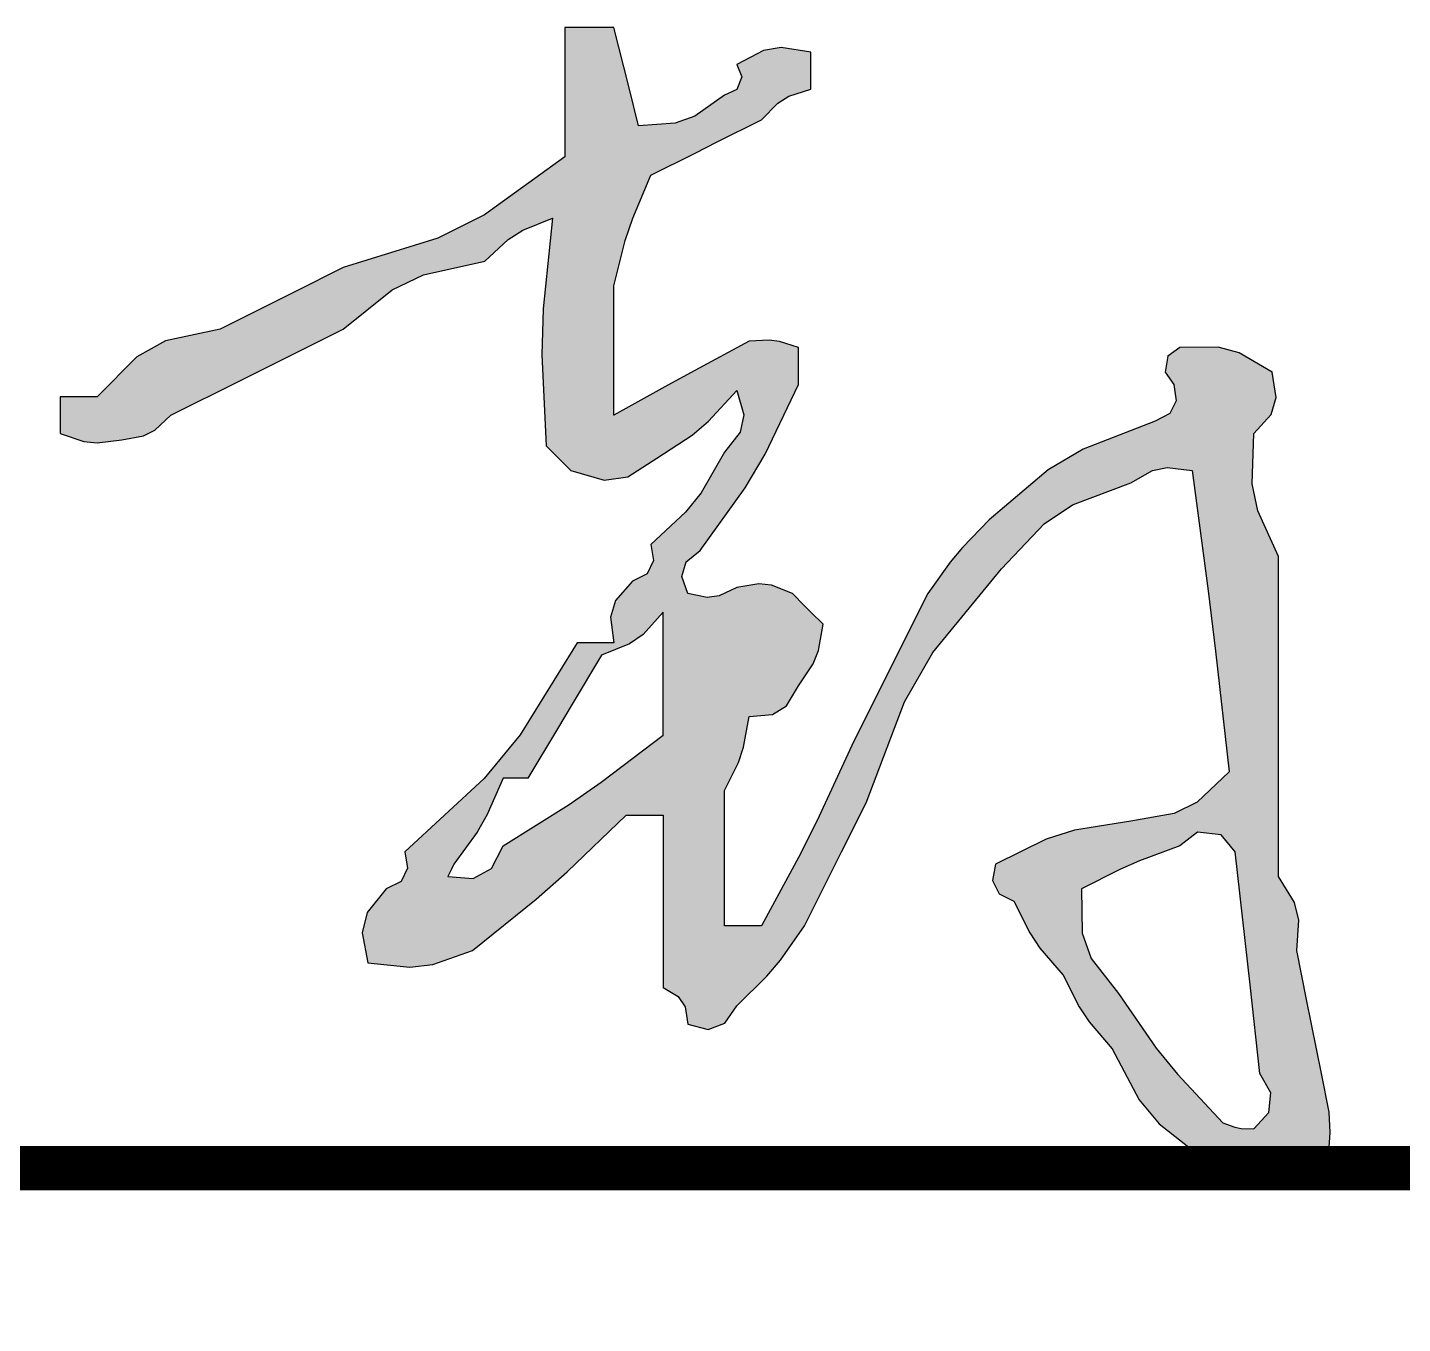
# Model space of a CAD drawing. Extents: x 7651907 to 8255021, y -2490714 to -1144618.
# Drawn here: x 7896048 to 7896824, y -2199248 to -2198517 of the extents above; entities that cross this region are included whole.
import ezdxf

# ---------------------------------------------------------------- set-up
doc = ezdxf.new("R2010")
doc.units = 0
doc.header["$LTSCALE"] = 1000
for name, color, linetype in [('0_0_0', 3, 'CONTINUOUS'), ('图框', 4, 'CONTINUOUS'), ('辅助水', 52, 'CONTINUOUS')]:
    doc.layers.add(name, color=color, linetype=linetype)

# ---------------------------------------------------------------- blocks, each defined once
blk = doc.blocks.new('fxq')
at = {"layer": '0_0_0'}
h = blk.add_hatch(color=256, dxfattribs=at)
h.paths.add_polyline_path([(9490.36, 1094.39), (9493.38, 1101.94), (9495.93, 1116.68), (9488.99, 1123.63), (9485.51, 1127.1), (9478.57, 1134.04), (9466.88, 1138.71), (9459.73, 1139.51), (9447.31, 1137.52), (9437.21, 1132.67), (9430.51, 1131.83), (9419.53, 1134.04), (9416.18, 1143.59), (9418.59, 1152.02), (9426.47, 1158.36), (9452.01, 1193.69), (9463.31, 1212.76), (9482.04, 1252.13), (9482.04, 1260.46), (9482.04, 1264.63), (9482.04, 1272.96), (9471.36, 1276.33), (9465.44, 1277.07), (9454.26, 1276.44), (9423.59, 1259.96), (9408.3, 1251.63), (9377.85, 1234.76), (9377.85, 1263.93), (9377.85, 1278.52), (9377.85, 1307.69), (9384.26, 1333.26), (9388.48, 1345.91), (9398.69, 1370.21), (9423.69, 1382.71), (9436.2, 1388.96), (9461.2, 1401.47), (9470.35, 1410.85), (9476.54, 1414.72), (9488.99, 1418.83), (9488.99, 1427.17), (9488.99, 1431.33), (9488.99, 1439.67), (9472.28, 1442.24), (9462.27, 1440.58), (9447.31, 1432.72), (9450.04, 1425.76), (9447.14, 1418.52), (9440.36, 1415.36), (9423.48, 1403.47), (9412.34, 1399.49), (9391.74, 1397.99), (9386.18, 1420.22), (9383.41, 1431.33), (9377.85, 1453.56), (9366.74, 1453.56), (9361.18, 1453.56), (9350.07, 1453.56), (9350.07, 1424.39), (9350.07, 1409.8), (9350.07, 1380.63), (9304.81, 1347.79), (9278.46, 1334.61), (9225.04, 1318.11), (9197.25, 1304.22), (9183.36, 1297.28), (9155.58, 1283.38), (9124.6, 1276.62), (9108.42, 1267.72), (9086.12, 1245.18), (9077.78, 1245.18), (9073.61, 1245.18), (9065.28, 1245.18), (9065.28, 1236.85), (9065.28, 1232.68), (9065.28, 1224.34), (9078.5, 1219.87), (9086.16, 1219.11), (9100.01, 1220.87), (9112.25, 1223.02), (9118.73, 1226.26), (9127.79, 1234.76), (9166.69, 1254.21), (9186.14, 1263.93), (9225.04, 1283.38), (9252.73, 1305.46), (9270.35, 1313.89), (9304.92, 1321.59), (9318.2, 1333.9), (9326.34, 1339.08), (9343.12, 1345.9), (9337.89, 1294.75), (9337.18, 1268.76), (9339.65, 1217.4), (9345.2, 1211.84), (9347.98, 1209.06), (9353.54, 1203.5), (9372.39, 1197.97), (9385.61, 1199.86), (9402.16, 1210.45), (9421.94, 1223.43), (9431.23, 1231.3), (9447.31, 1248.65), (9451.1, 1235), (9449.11, 1225.07), (9440.36, 1213.92), (9427.02, 1190.81), (9418.3, 1179.92), (9398.69, 1161.83), (9400.28, 1152.65), (9396.57, 1145.22), (9388.27, 1140.99), (9378.71, 1130.09), (9375.87, 1120.63), (9377.85, 1106.26), (9369.51, 1106.26), (9365.35, 1106.26), (9357.01, 1106.26), (9324.84, 1054.21), (9304.68, 1029.73), (9259.77, 988.18), (9261.36, 979), (9257.65, 971.57), (9249.35, 967.34), (9238.6, 953.93), (9235.76, 942.55), (9238.93, 925.66), (9262.57, 923.1), (9275.57, 924.63), (9297.97, 932.61), (9334.01, 961.62), (9351.44, 976.96), (9384.8, 1009.02), (9393.13, 1009.02), (9397.3, 1009.02), (9405.63, 1009.02), (9405.63, 970.12), (9405.63, 950.67), (9405.63, 911.77), (9414.19, 906.56), (9418.01, 900.84), (9419.53, 890.93), (9431.04, 888.03), (9440.54, 891.6), (9447.31, 901.35), (9464.11, 918), (9471.87, 927.17), (9485.51, 946.5), (9499.4, 974.29), (9506.35, 988.18), (9520.24, 1015.96), (9541.8, 1073.02), (9557.9, 1100.83), (9596.65, 1147.94), (9620.7, 1173.45), (9636.78, 1184.17), (9669.58, 1196.56), (9681.93, 1203.51), (9690.24, 1205.17), (9704.31, 1203.5), (9713.26, 1135.51), (9717.43, 1101.47), (9725.15, 1033.33), (9707.03, 1016.32), (9694.06, 1009.84), (9669.58, 1005.54), (9637.91, 1000.52), (9621.93, 995.44), (9593.18, 981.23), (9591.58, 972.05), (9595.29, 964.63), (9603.6, 960.39), (9612.66, 942.53), (9618.37, 933.96), (9631.38, 918.72), (9640.44, 900.85), (9646.16, 892.28), (9659.16, 877.04), (9674.34, 848.24), (9685.67, 834.64), (9711.26, 814.53), (9722.37, 808.97), (9727.93, 806.19), (9739.04, 800.63), (9755.75, 798.06), (9765.75, 799.73), (9780.72, 807.58), (9782.28, 829.8), (9781.57, 841.3), (9777.25, 863.15), (9771.69, 890.93), (9768.91, 904.83), (9763.35, 932.61), (9764.59, 949.75), (9762.09, 959.74), (9752.93, 974.29), (9752.93, 1046.52), (9752.93, 1082.64), (9752.93, 1154.88), (9741.27, 1180.7), (9738.21, 1196.02), (9739.04, 1224.34), (9748.8, 1235.07), (9751.71, 1244.74), (9749.46, 1259.07), (9730.84, 1269.96), (9718.93, 1273.13), (9697.37, 1272.96), (9690.52, 1268.02), (9689.02, 1259.03), (9693.89, 1252.13), (9695.28, 1242.91), (9691.68, 1235.7), (9683.47, 1231.29), (9642.81, 1215.56), (9623.03, 1203.83), (9589.7, 1175.72), (9574.6, 1160.13), (9567.58, 1151.71), (9554.97, 1134.04), (9538.3, 1100.7), (9529.97, 1084.03), (9513.3, 1050.69), (9493.73, 1008.41), (9483.29, 987.53), (9461.2, 946.5), (9452.87, 946.5), (9448.7, 946.5), (9440.36, 946.5), (9440.36, 977.06), (9440.36, 992.35), (9440.36, 1022.91), (9448.12, 1038.68), (9451, 1047.32), (9454.26, 1064.58), (9467.31, 1065.76), (9475.26, 1070.73), (9482.04, 1081.95)])
h.paths.add_polyline_path([(9405.63, 1081.95), (9405.63, 1054.16), (9370.7, 1027.52), (9352.57, 1014.97), (9315.33, 991.65), (9308.79, 978.93), (9298.33, 973.12), (9284.08, 974.29), (9285.47, 977.06), (9286.16, 978.45), (9287.55, 981.23), (9300.67, 999.39), (9306.35, 1009.33), (9315.33, 1029.85), (9320.89, 1029.85), (9323.67, 1029.85), (9329.23, 1029.85), (9345.9, 1057.64), (9354.23, 1071.53), (9370.9, 1099.31), (9386.62, 1105.67), (9394.28, 1111.03), (9405.63, 1123.63), (9405.63, 1095.84)], flags=16)
h.paths.add_polyline_path([(9641.8, 967.34), (9663.41, 978.37), (9674.6, 983.26), (9697.37, 991.65), (9707.3, 999.36), (9720.62, 997.88), (9728.62, 988.18), (9734.18, 938.17), (9736.96, 913.16), (9742.52, 863.15), (9748.75, 852.22), (9747.52, 841.18), (9739.04, 831.89), (9731.96, 832.12), (9728.3, 832.85), (9721.68, 835.37), (9695.95, 862.69), (9684.01, 877.44), (9662.64, 908.3), (9647.19, 928.01), (9642.15, 942.3)], flags=16)
h.paths.add_polyline_path([(10181.6, 1109.96), (10179.71, 1122.23), (10169.7, 1137.52), (10158.97, 1150.36), (10153.41, 1156.62), (10141.91, 1168.77), (10142.26, 1193.82), (10147.31, 1208.1), (10162.75, 1227.82), (10171.94, 1236.73), (10174.25, 1247.1), (10169.7, 1259.07), (10158.19, 1261.97), (10148.68, 1258.41), (10141.91, 1248.65), (10135.37, 1235.93), (10124.91, 1230.12), (10110.65, 1231.29), (10109.27, 1234.07), (10108.57, 1235.46), (10107.18, 1238.23), (10094.68, 1263.24), (10088.43, 1275.74), (10075.92, 1300.75), (10083.29, 1320.04), (10094.22, 1329.98), (10114.13, 1335.48), (10143.04, 1354.87), (10158.58, 1363.34), (10190.53, 1377.16), (10190.53, 1388.27), (10190.53, 1393.83), (10190.53, 1404.94), (10175.59, 1409.17), (10164.83, 1407.21), (10152.33, 1397.99), (10113.15, 1372.59), (10090.25, 1362.99), (10044.67, 1352.84), (10011.73, 1394.61), (9994.3, 1414.83), (9957.84, 1453.56), (9950.9, 1453.56), (9947.42, 1453.56), (9940.48, 1453.56), (9940.04, 1439.06), (9942.55, 1430.69), (9950.9, 1418.83), (9974.35, 1389.53), (9986.16, 1374.94), (10009.94, 1345.9), (10012.68, 1333.39), (10010.78, 1324.81), (10002.99, 1314.64), (9993.81, 1316.23), (9986.39, 1312.52), (9982.15, 1304.22), (9971.82, 1293.4), (9962.37, 1289.63), (9947.42, 1290.33), (9930.24, 1300.35), (9918.58, 1302.85), (9898.8, 1300.75), (9888.83, 1290.69), (9877.15, 1288.35), (9864.07, 1293.8), (9863.14, 1273.93), (9865.5, 1262.92), (9874.49, 1245.18), (9880.45, 1213.67), (9885.45, 1197.94), (9898.8, 1168.77), (9894.38, 1146.81), (9896.06, 1133.4), (9905.75, 1113.21), (9905.75, 1071.53), (9905.75, 1050.69), (9905.75, 1009.02), (9895.11, 999.97), (9893.64, 985.26), (9902.27, 974.29), (9900.63, 940.96), (9901.33, 924.01), (9905.75, 890.93), (9916.99, 888.73), (9924.65, 890.64), (9933.53, 897.88), (9937.95, 934.16), (9940.73, 952.25), (9947.42, 988.18), (9980.96, 1006.73), (9996.64, 1021.63), (10016.88, 1054.16), (10025.9, 1071.62), (10034.16, 1079.88), (10051.61, 1088.9), (10057.92, 1085.67), (10059.66, 1076.94), (10055.09, 1071.53), (10025.72, 1034.54), (10013.88, 1012.34), (9999.52, 967.34), (10004.23, 958.72), (10016.89, 956.91), (10023.83, 963.87), (10045.37, 999.92), (10057.26, 1017.41), (10082.87, 1050.69), (10094.26, 1073.55), (10105.16, 1084.45), (10128.02, 1095.84), (10138.14, 1084.31), (10139.37, 1070.81), (10131.49, 1057.64), (10119.78, 1013.66), (10114.9, 991.35), (10107.18, 946.5), (10119.21, 939.42), (10128.72, 938.47), (10141.91, 943.03), (10158.15, 993.95), (10171.45, 1019.06), (10204.43, 1061.11), (10212.84, 1075.83), (10222.44, 1082.56), (10239.16, 1085.42), (10246.54, 1040.78), (10253.79, 1018.3), (10273.89, 977.76), (10280.32, 971.78), (10285.99, 969.89), (10294.72, 970.81), (10298.37, 975.23), (10303.32, 976.46), (10308.62, 974.29), (10313.19, 1034.43), (10321.32, 1065.49), (10346.82, 1120.15), (10354.08, 1143.92), (10359.94, 1155.65), (10374.6, 1175.72), (10386.74, 1190.73), (10391.82, 1199.45), (10398.92, 1217.4), (10402.39, 1225.1), (10401.23, 1232.08), (10395.44, 1238.23), (10375.21, 1213.86), (10365.47, 1201.33), (10346.82, 1175.72), (10328.76, 1139.6), (10319.73, 1121.54), (10301.67, 1085.42), (10298.18, 1077.73), (10286.63, 1075.8), (10280.83, 1081.95), (10271.13, 1101.65), (10264.6, 1111.08), (10249.58, 1127.1), (10236.9, 1130.72), (10226.28, 1127.18), (10218.32, 1116.68), (10208.59, 1106.95), (10203.73, 1102.09), (10194.01, 1092.37), (10187.06, 1092.37), (10183.59, 1092.37), (10176.64, 1092.37)])
h.paths.add_polyline_path([(9945.06, 1036.32, -0.628805), (9971.96, 1100.61, -0.735185)], flags=16)
h.paths.add_polyline_path([(10044.76, 1125.1), (10043.26, 1134.09), (10048.14, 1140.99), (10048.14, 1169.09), (10045.96, 1183.59), (10037.72, 1210.45), (10018.93, 1225.22), (10010.86, 1236.51), (10002.99, 1259.07), (9997.43, 1259.07), (9994.66, 1259.07), (9989.1, 1259.07), (9989.1, 1267.41), (9989.1, 1271.58), (9989.1, 1279.91), (10003.49, 1281.74), (10010.81, 1283.94), (10023.83, 1290.33), (10032.22, 1289.33), (10036.41, 1288.63), (10044.67, 1286.86), (10042.49, 1281.56), (10043.73, 1276.61), (10048.14, 1272.96), (10073.15, 1239.6), (10083.87, 1221.02), (10100.24, 1182.67), (10093.61, 1159.33), (10088.57, 1147.8), (10075.92, 1127.1), (10069.59, 1119.22), (10061.16, 1116.81), (10051.61, 1120.15)], flags=16)
h.paths.add_polyline_path([(10002.99, 1144.46), (9980.09, 1144.95), (9967.87, 1148.01), (9947.42, 1158.36), (9930.42, 1176.48), (9923.93, 1189.45), (9919.64, 1213.92), (9916.78, 1237.49), (9912.14, 1249.86), (9898.8, 1269.49), (9901.58, 1272.27), (9902.97, 1273.66), (9905.75, 1276.44), (9912.93, 1281.5), (9923.88, 1277.85), (9926.59, 1269.49), (9945.47, 1252.35), (9957.7, 1245.48), (9982.15, 1238.23), (9985.82, 1229.67), (9987.92, 1225.47), (9992.57, 1217.4), (10005.59, 1204.06), (10010.55, 1194.14), (10013.41, 1175.72), (10019, 1163.79), (10014.62, 1150.66)], flags=16)
h.paths.add_polyline_path([(10472.02, 1097.08), (10489.21, 1113.21), (10497.55, 1113.21), (10501.72, 1113.21), (10510.05, 1113.21), (10511.72, 1085.16), (10509.46, 1070.07), (10499.63, 1043.75), (10497.4, 1015.5), (10494.54, 1001.22), (10485.74, 974.29), (10480.89, 964.19), (10480.06, 957.48), (10482.27, 946.5), (10493.78, 943.6), (10503.29, 947.17), (10510.05, 956.92), (10519.75, 971.37), (10523.99, 979.14), (10530.89, 995.12), (10530.11, 1020.46), (10532.35, 1033.92), (10541.31, 1057.64), (10543.34, 1090.27), (10546.98, 1106.98), (10558.67, 1137.52), (10576.16, 1150.37), (10583.91, 1159.68), (10593.4, 1179.19), (10581.71, 1188.21), (10576.11, 1193.11), (10565.62, 1203.5), (10550.63, 1207.56), (10540.02, 1205.63), (10527.42, 1196.56), (10518.35, 1178.69), (10512.64, 1170.12), (10499.63, 1154.88), (10484.96, 1148.91), (10477.1, 1146.76), (10461.43, 1144.46), (10459.92, 1147.18), (10457.56, 1148.36), (10454.48, 1147.94), (10454.48, 1211.84), (10454.48, 1243.79), (10454.48, 1307.69), (10460.04, 1316.03), (10462.82, 1320.2), (10468.38, 1328.53), (10466.97, 1345.66), (10469.5, 1355.76), (10478.79, 1370.21), (10494.05, 1392.11), (10506.18, 1401.81), (10530.89, 1411.89), (10532.66, 1420.15), (10533.36, 1424.33), (10534.36, 1432.72), (10526.36, 1442.43), (10513.04, 1443.91), (10503.11, 1436.2), (10491.99, 1427.86), (10486.43, 1423.69), (10475.32, 1415.36), (10447.54, 1401.47), (10433.65, 1394.52), (10405.86, 1380.63), (10384.39, 1374.24), (10372.67, 1372.77), (10350.29, 1373.68), (10332.55, 1382.67), (10321.54, 1385.03), (10301.67, 1384.1), (10299.46, 1372.86), (10301.38, 1365.2), (10308.62, 1356.32), (10323.55, 1357.18), (10333.12, 1353.35), (10343.35, 1342.42), (10373.9, 1344.04), (10389.18, 1344.74), (10419.75, 1345.9), (10431.09, 1331.77), (10432.27, 1316.44), (10423.23, 1300.75), (10421.96, 1272.96), (10421.26, 1259.07), (10419.75, 1231.29), (10419.75, 1186.83), (10419.75, 1164.61), (10419.75, 1120.15), (10406.53, 1099.81), (10401.41, 1088.1), (10395.44, 1064.58), (10404.46, 1052.89), (10409.36, 1047.29), (10419.75, 1036.8), (10424.11, 1026.21), (10421.64, 1016.31), (10412.81, 1009.02), (10412.81, 953.45), (10412.81, 925.66), (10412.81, 870.1), (10410.03, 870.1), (10408.64, 870.1), (10405.86, 870.1), (10405.86, 817.31), (10405.86, 790.91), (10405.86, 738.12), (10412.04, 737.46), (10415.98, 729.57), (10412.81, 724.23), (10424.05, 722.02), (10431.71, 723.94), (10440.59, 731.17), (10435.62, 755.84), (10437.27, 770.72), (10447.54, 793.69), (10447.54, 904.83), (10447.54, 960.39), (10447.54, 1071.53), (10463.66, 1088.73)])
for p, q in [((9361.18, 1453.56, 14262.06), (9350.07, 1453.56, 14262.06)), ((9350.07, 1453.56, 14262.06), (9350.07, 1424.39, 14262.06)), ((9366.74, 1453.56, 14262.06), (9361.18, 1453.56, 14262.06)), ((9377.85, 1453.56, 14262.06), (9366.74, 1453.56, 14262.06)), ((9383.41, 1431.33, 14262.06), (9377.85, 1453.56, 14262.06)), ((9462.27, 1440.58, 14262.06), (9447.31, 1432.72, 14262.06)), ((9472.28, 1442.24, 14262.06), (9462.27, 1440.58, 14262.06)), ((9488.99, 1439.67, 14262.06), (9472.28, 1442.24, 14262.06)), ((9488.99, 1431.33, 14262.06), (9488.99, 1439.67, 14262.06)), ((9386.18, 1420.22, 14262.06), (9383.41, 1431.33, 14262.06)), ((9447.31, 1432.72, 14262.06), (9450.04, 1425.76, 14262.06)), ((9488.99, 1427.17, 14262.06), (9488.99, 1431.33, 14262.06)), ((9350.07, 1424.39, 14262.06), (9350.07, 1409.8, 14262.06)), ((9450.04, 1425.76, 14262.06), (9447.14, 1418.52, 14262.06)), ((9488.99, 1418.83, 14262.06), (9488.99, 1427.17, 14262.06)), ((9391.74, 1397.99, 14262.06), (9386.18, 1420.22, 14262.06)), ((9440.36, 1415.36, 14262.06), (9423.48, 1403.47, 14262.06)), ((9447.14, 1418.52, 14262.06), (9440.36, 1415.36, 14262.06)), ((9470.35, 1410.85, 14262.06), (9476.54, 1414.72, 14262.06)), ((9476.54, 1414.72, 14262.06), (9488.99, 1418.83, 14262.06)), ((9350.07, 1409.8, 14262.06), (9350.07, 1380.63, 14262.06)), ((9461.2, 1401.47, 14262.06), (9470.35, 1410.85, 14262.06)), ((9412.34, 1399.49, 14262.06), (9391.74, 1397.99, 14262.06)), ((9423.48, 1403.47, 14262.06), (9412.34, 1399.49, 14262.06)), ((9436.2, 1388.96, 14262.06), (9461.2, 1401.47, 14262.06)), ((9398.69, 1370.21, 14262.06), (9423.69, 1382.71, 14262.06)), ((9423.69, 1382.71, 14262.06), (9436.2, 1388.96, 14262.06)), ((9350.07, 1380.63, 14262.06), (9304.81, 1347.79, 14262.06)), ((9388.48, 1345.91, 14262.06), (9398.69, 1370.21, 14262.06)), ((9304.81, 1347.79, 14262.06), (9278.46, 1334.61, 14262.06)), ((9326.34, 1339.08, 14262.06), (9343.12, 1345.9, 14262.06)), ((9343.12, 1345.9, 14262.06), (9337.89, 1294.75, 14262.06)), ((9384.26, 1333.26, 14262.06), (9388.48, 1345.91, 14262.06)), ((9318.2, 1333.9, 14262.06), (9326.34, 1339.08, 14262.06)), ((9278.46, 1334.61, 14262.06), (9225.04, 1318.11, 14262.06)), ((9304.92, 1321.59, 14262.06), (9318.2, 1333.9, 14262.06)), ((9377.85, 1307.69, 14262.06), (9384.26, 1333.26, 14262.06)), ((9270.35, 1313.89, 14262.06), (9304.92, 1321.59, 14262.06)), ((9225.04, 1318.11, 14262.06), (9197.25, 1304.22, 14262.06)), ((9252.73, 1305.46, 14262.06), (9270.35, 1313.89, 14262.06)), ((9197.25, 1304.22, 14262.06), (9183.36, 1297.28, 14262.06)), ((9225.04, 1283.38, 14262.06), (9252.73, 1305.46, 14262.06)), ((9377.85, 1278.52, 14262.06), (9377.85, 1307.69, 14262.06)), ((9183.36, 1297.28, 14262.06), (9155.58, 1283.38, 14262.06)), ((9337.89, 1294.75, 14262.06), (9337.18, 1268.76, 14262.06)), ((9155.58, 1283.38, 14262.06), (9124.6, 1276.62, 14262.06)), ((9186.14, 1263.93, 14262.06), (9225.04, 1283.38, 14262.06)), ((9124.6, 1276.62, 14262.06), (9108.42, 1267.72, 14262.06)), ((9377.85, 1263.93, 14262.06), (9377.85, 1278.52, 14262.06)), ((9454.26, 1276.44, 14262.06), (9423.59, 1259.96, 14262.06)), ((9465.44, 1277.07, 14262.06), (9454.26, 1276.44, 14262.06)), ((9471.36, 1276.33, 14262.06), (9465.44, 1277.07, 14262.06)), ((9482.04, 1272.96, 14262.06), (9471.36, 1276.33, 14262.06)), ((9718.93, 1273.13, 14262.06), (9697.37, 1272.96, 14262.06)), ((9730.84, 1269.96, 14262.06), (9718.93, 1273.13, 14262.06)), ((9108.42, 1267.72, 14262.06), (9086.12, 1245.18, 14262.06)), ((9337.18, 1268.76, 14262.06), (9339.65, 1217.4, 14262.06)), ((9482.04, 1264.63, 14262.06), (9482.04, 1272.96, 14262.06)), ((9690.52, 1268.02, 14262.06), (9689.02, 1259.03, 14262.06)), ((9697.37, 1272.96, 14262.06), (9690.52, 1268.02, 14262.06)), ((9749.46, 1259.07, 14262.06), (9730.84, 1269.96, 14262.06)), ((9166.69, 1254.21, 14262.06), (9186.14, 1263.93, 14262.06)), ((9377.85, 1234.76, 14262.06), (9377.85, 1263.93, 14262.06)), ((9423.59, 1259.96, 14262.06), (9408.3, 1251.63, 14262.06)), ((9482.04, 1260.46, 14262.06), (9482.04, 1264.63, 14262.06)), ((9482.04, 1252.13, 14262.06), (9482.04, 1260.46, 14262.06)), ((9689.02, 1259.03, 14262.06), (9693.89, 1252.13, 14262.06)), ((9751.71, 1244.74, 14262.06), (9749.46, 1259.07, 14262.06)), ((9127.79, 1234.76, 14262.06), (9166.69, 1254.21, 14262.06)), ((9408.3, 1251.63, 14262.06), (9377.85, 1234.76, 14262.06)), ((9463.31, 1212.76, 14262.06), (9482.04, 1252.13, 14262.06)), ((9693.89, 1252.13, 14262.06), (9695.28, 1242.91, 14262.06)), ((9065.28, 1245.18, 14262.06), (9065.28, 1236.85, 14262.06)), ((9073.61, 1245.18, 14262.06), (9065.28, 1245.18, 14262.06)), ((9077.78, 1245.18, 14262.06), (9073.61, 1245.18, 14262.06)), ((9086.12, 1245.18, 14262.06), (9077.78, 1245.18, 14262.06)), ((9431.23, 1231.3, 14262.06), (9447.31, 1248.65, 14262.06)), ((9447.31, 1248.65, 14262.06), (9451.1, 1235, 14262.06)), ((9695.28, 1242.91, 14262.06), (9691.68, 1235.7, 14262.06)), ((9748.8, 1235.07, 14262.06), (9751.71, 1244.74, 14262.06)), ((9065.28, 1236.85, 14262.06), (9065.28, 1232.68, 14262.06)), ((9118.73, 1226.26, 14262.06), (9127.79, 1234.76, 14262.06)), ((9451.1, 1235, 14262.06), (9449.11, 1225.07, 14262.06)), ((9691.68, 1235.7, 14262.06), (9683.47, 1231.29, 14262.06)), ((9739.04, 1224.34, 14262.06), (9748.8, 1235.07, 14262.06)), ((9065.28, 1232.68, 14262.06), (9065.28, 1224.34, 14262.06)), ((9421.94, 1223.43, 14262.06), (9431.23, 1231.3, 14262.06)), ((9683.47, 1231.29, 14262.06), (9642.81, 1215.56, 14262.06)), ((9065.28, 1224.34, 14262.06), (9078.5, 1219.87, 14262.06)), ((9078.5, 1219.87, 14262.06), (9086.16, 1219.11, 14262.06)), ((9086.16, 1219.11, 14262.06), (9100.01, 1220.87, 14262.06)), ((9100.01, 1220.87, 14262.06), (9112.25, 1223.02, 14262.06)), ((9112.25, 1223.02, 14262.06), (9118.73, 1226.26, 14262.06)), ((9402.16, 1210.45, 14262.06), (9421.94, 1223.43, 14262.06)), ((9449.11, 1225.07, 14262.06), (9440.36, 1213.92, 14262.06)), ((9738.21, 1196.02, 14262.06), (9739.04, 1224.34, 14262.06)), ((9339.65, 1217.4, 14262.06), (9345.2, 1211.84, 14262.06)), ((9345.2, 1211.84, 14262.06), (9347.98, 1209.06, 14262.06)), ((9440.36, 1213.92, 14262.06), (9427.02, 1190.81, 14262.06)), ((9452.01, 1193.69, 14262.06), (9463.31, 1212.76, 14262.06)), ((9642.81, 1215.56, 14262.06), (9623.03, 1203.83, 14262.06)), ((9347.98, 1209.06, 14262.06), (9353.54, 1203.5, 14262.06)), ((9353.54, 1203.5, 14262.06), (9372.39, 1197.97, 14262.06)), ((9385.61, 1199.86, 14262.06), (9402.16, 1210.45, 14262.06)), ((9623.03, 1203.83, 14262.06), (9589.7, 1175.72, 14262.06)), ((9669.58, 1196.56, 14262.06), (9681.93, 1203.51, 14262.06)), ((9681.93, 1203.51, 14262.06), (9690.24, 1205.17, 14262.06)), ((9690.24, 1205.17, 14262.06), (9704.31, 1203.5, 14262.06)), ((9704.31, 1203.5, 14262.06), (9713.26, 1135.51, 14262.06)), ((9372.39, 1197.97, 14262.06), (9385.61, 1199.86, 14262.06)), ((9636.78, 1184.17, 14262.06), (9669.58, 1196.56, 14262.06)), ((9741.27, 1180.7, 14262.06), (9738.21, 1196.02, 14262.06)), ((9427.02, 1190.81, 14262.06), (9418.3, 1179.92, 14262.06)), ((9426.47, 1158.36, 14262.06), (9452.01, 1193.69, 14262.06)), ((9418.3, 1179.92, 14262.06), (9398.69, 1161.83, 14262.06)), ((9620.7, 1173.45, 14262.06), (9636.78, 1184.17, 14262.06)), ((9752.93, 1154.88, 14262.06), (9741.27, 1180.7, 14262.06)), ((9589.7, 1175.72, 14262.06), (9574.6, 1160.13, 14262.06)), ((9596.65, 1147.94, 14262.06), (9620.7, 1173.45, 14262.06)), ((9398.69, 1161.83, 14262.06), (9400.28, 1152.65, 14262.06)), ((9418.59, 1152.02, 14262.06), (9426.47, 1158.36, 14262.06)), ((9574.6, 1160.13, 14262.06), (9567.58, 1151.71, 14262.06)), ((9400.28, 1152.65, 14262.06), (9396.57, 1145.22, 14262.06)), ((9416.18, 1143.59, 14262.06), (9418.59, 1152.02, 14262.06)), ((9567.58, 1151.71, 14262.06), (9554.97, 1134.04, 14262.06)), ((9752.93, 1082.64, 14262.06), (9752.93, 1154.88, 14262.06)), ((9396.57, 1145.22, 14262.06), (9388.27, 1140.99, 14262.06)), ((9419.53, 1134.04, 14262.06), (9416.18, 1143.59, 14262.06)), ((9557.9, 1100.83, 14262.06), (9596.65, 1147.94, 14262.06)), ((9388.27, 1140.99, 14262.06), (9378.71, 1130.09, 14262.06)), ((9430.51, 1131.83, 14262.06), (9419.53, 1134.04, 14262.06)), ((9447.31, 1137.52, 14262.06), (9437.21, 1132.67, 14262.06)), ((9459.73, 1139.51, 14262.06), (9447.31, 1137.52, 14262.06)), ((9466.88, 1138.71, 14262.06), (9459.73, 1139.51, 14262.06)), ((9478.57, 1134.04, 14262.06), (9466.88, 1138.71, 14262.06)), ((9485.51, 1127.1, 14262.06), (9478.57, 1134.04, 14262.06)), ((9554.97, 1134.04, 14262.06), (9538.3, 1100.7, 14262.06)), ((9713.26, 1135.51, 14262.06), (9717.43, 1101.47, 14262.06)), ((9378.71, 1130.09, 14262.06), (9375.87, 1120.63, 14262.06)), ((9437.21, 1132.67, 14262.06), (9430.51, 1131.83, 14262.06)), ((9488.99, 1123.63, 14262.06), (9485.51, 1127.1, 14262.06)), ((9375.87, 1120.63, 14262.06), (9377.85, 1106.26, 14262.06)), ((9405.63, 1123.63, 14262.06), (9394.28, 1111.03, 14262.06)), ((9405.63, 1095.84, 14262.06), (9405.63, 1123.63, 14262.06)), ((9495.93, 1116.68, 14262.06), (9488.99, 1123.63, 14262.06)), ((9394.28, 1111.03, 14262.06), (9386.62, 1105.67, 14262.06)), ((9493.38, 1101.94, 14262.06), (9495.93, 1116.68, 14262.06)), ((9357.01, 1106.26, 14262.06), (9324.84, 1054.21, 14262.06)), ((9365.35, 1106.26, 14262.06), (9357.01, 1106.26, 14262.06)), ((9369.51, 1106.26, 14262.06), (9365.35, 1106.26, 14262.06)), ((9377.85, 1106.26, 14262.06), (9369.51, 1106.26, 14262.06)), ((9386.62, 1105.67, 14262.06), (9370.9, 1099.31, 14262.06)), ((9370.9, 1099.31, 14262.06), (9354.23, 1071.53, 14262.06)), ((9405.63, 1081.95, 14262.06), (9405.63, 1095.84, 14262.06)), ((9490.36, 1094.39, 14262.06), (9493.38, 1101.94, 14262.06)), ((9538.3, 1100.7, 14262.06), (9529.97, 1084.03, 14262.06)), ((9541.8, 1073.02, 14262.06), (9557.9, 1100.83, 14262.06)), ((9717.43, 1101.47, 14262.06), (9725.15, 1033.33, 14262.06)), ((9482.04, 1081.95, 14262.06), (9490.36, 1094.39, 14262.06)), ((9405.63, 1054.16, 14262.06), (9405.63, 1081.95, 14262.06)), ((9475.26, 1070.73, 14262.06), (9482.04, 1081.95, 14262.06)), ((9529.97, 1084.03, 14262.06), (9513.3, 1050.69, 14262.06)), ((9752.93, 1046.52, 14262.06), (9752.93, 1082.64, 14262.06)), ((9354.23, 1071.53, 14262.06), (9345.9, 1057.64, 14262.06)), ((9520.24, 1015.96, 14262.06), (9541.8, 1073.02, 14262.06)), ((9451, 1047.32, 14262.06), (9454.26, 1064.58, 14262.06)), ((9454.26, 1064.58, 14262.06), (9467.31, 1065.76, 14262.06)), ((9467.31, 1065.76, 14262.06), (9475.26, 1070.73, 14262.06)), ((9345.9, 1057.64, 14262.06), (9329.23, 1029.85, 14262.06)), ((9324.84, 1054.21, 14262.06), (9304.68, 1029.73, 14262.06)), ((9370.7, 1027.52, 14262.06), (9405.63, 1054.16, 14262.06)), ((9513.3, 1050.69, 14262.06), (9493.73, 1008.41, 14262.06)), ((9448.12, 1038.68, 14262.06), (9451, 1047.32, 14262.06)), ((9752.93, 974.29, 14262.06), (9752.93, 1046.52, 14262.06)), ((9440.36, 1022.91, 14262.06), (9448.12, 1038.68, 14262.06)), ((9725.15, 1033.33, 14262.06), (9707.03, 1016.32, 14262.06)), ((9304.68, 1029.73, 14262.06), (9259.77, 988.18, 14262.06)), ((9315.33, 1029.85, 14262.06), (9306.35, 1009.33, 14262.06)), ((9320.89, 1029.85, 14262.06), (9315.33, 1029.85, 14262.06)), ((9323.67, 1029.85, 14262.06), (9320.89, 1029.85, 14262.06)), ((9329.23, 1029.85, 14262.06), (9323.67, 1029.85, 14262.06)), ((9352.57, 1014.97, 14262.06), (9370.7, 1027.52, 14262.06)), ((9440.36, 992.35, 14262.06), (9440.36, 1022.91, 14262.06)), ((9306.35, 1009.33, 14262.06), (9300.67, 999.39, 14262.06)), ((9315.33, 991.65, 14262.06), (9352.57, 1014.97, 14262.06)), ((9506.35, 988.18, 14262.06), (9520.24, 1015.96, 14262.06)), ((9694.06, 1009.84, 14262.06), (9669.58, 1005.54, 14262.06)), ((9707.03, 1016.32, 14262.06), (9694.06, 1009.84, 14262.06)), ((9351.44, 976.96, 14262.06), (9384.8, 1009.02, 14262.06)), ((9384.8, 1009.02, 14262.06), (9393.13, 1009.02, 14262.06)), ((9393.13, 1009.02, 14262.06), (9397.3, 1009.02, 14262.06)), ((9397.3, 1009.02, 14262.06), (9405.63, 1009.02, 14262.06)), ((9405.63, 1009.02, 14262.06), (9405.63, 970.12, 14262.06)), ((9493.73, 1008.41, 14262.06), (9483.29, 987.53, 14262.06)), ((9669.58, 1005.54, 14262.06), (9637.91, 1000.52, 14262.06)), ((9300.67, 999.39, 14262.06), (9287.55, 981.23, 14262.06)), ((9621.93, 995.44, 14262.06), (9593.18, 981.23, 14262.06)), ((9637.91, 1000.52, 14262.06), (9621.93, 995.44, 14262.06)), ((9707.3, 999.36, 14262.06), (9697.37, 991.65, 14262.06)), ((9720.62, 997.88, 14262.06), (9707.3, 999.36, 14262.06)), ((9728.62, 988.18, 14262.06), (9720.62, 997.88, 14262.06)), ((9259.77, 988.18, 14262.06), (9261.36, 979, 14262.06)), ((9308.79, 978.93, 14262.06), (9315.33, 991.65, 14262.06)), ((9440.36, 977.06, 14262.06), (9440.36, 992.35, 14262.06)), ((9483.29, 987.53, 14262.06), (9461.2, 946.5, 14262.06)), ((9499.4, 974.29, 14262.06), (9506.35, 988.18, 14262.06)), ((9697.37, 991.65, 14262.06), (9674.6, 983.26, 14262.06)), ((9734.18, 938.17, 14262.06), (9728.62, 988.18, 14262.06)), ((9261.36, 979, 14262.06), (9257.65, 971.57, 14262.06)), ((9286.16, 978.45, 14262.06), (9285.47, 977.06, 14262.06)), ((9287.55, 981.23, 14262.06), (9286.16, 978.45, 14262.06)), ((9298.33, 973.12, 14262.06), (9308.79, 978.93, 14262.06)), ((9593.18, 981.23, 14262.06), (9591.58, 972.05, 14262.06)), ((9663.41, 978.37, 14262.06), (9641.8, 967.34, 14262.06)), ((9674.6, 983.26, 14262.06), (9663.41, 978.37, 14262.06)), ((9257.65, 971.57, 14262.06), (9249.35, 967.34, 14262.06)), ((9285.47, 977.06, 14262.06), (9284.08, 974.29, 14262.06)), ((9284.08, 974.29, 14262.06), (9298.33, 973.12, 14262.06)), ((9334.01, 961.62, 14262.06), (9351.44, 976.96, 14262.06)), ((9440.36, 946.5, 14262.06), (9440.36, 977.06, 14262.06)), ((9485.51, 946.5, 14262.06), (9499.4, 974.29, 14262.06)), ((9591.58, 972.05, 14262.06), (9595.29, 964.63, 14262.06)), ((9762.09, 959.74, 14262.06), (9752.93, 974.29, 14262.06)), ((9249.35, 967.34, 14262.06), (9238.6, 953.93, 14262.06)), ((9405.63, 970.12, 14262.06), (9405.63, 950.67, 14262.06)), ((9595.29, 964.63, 14262.06), (9603.6, 960.39, 14262.06)), ((9641.8, 967.34, 14262.06), (9642.15, 942.3, 14262.06)), ((9297.97, 932.61, 14262.06), (9334.01, 961.62, 14262.06)), ((9603.6, 960.39, 14262.06), (9612.66, 942.53, 14262.06)), ((9764.59, 949.75, 14262.06), (9762.09, 959.74, 14262.06)), ((9238.6, 953.93, 14262.06), (9235.76, 942.55, 14262.06)), ((9405.63, 950.67, 14262.06), (9405.63, 911.77, 14262.06)), ((9763.35, 932.61, 14262.06), (9764.59, 949.75, 14262.06)), ((9235.76, 942.55, 14262.06), (9238.93, 925.66, 14262.06)), ((9448.7, 946.5, 14262.06), (9440.36, 946.5, 14262.06)), ((9452.87, 946.5, 14262.06), (9448.7, 946.5, 14262.06)), ((9461.2, 946.5, 14262.06), (9452.87, 946.5, 14262.06)), ((9471.87, 927.17, 14262.06), (9485.51, 946.5, 14262.06)), ((9612.66, 942.53, 14262.06), (9618.37, 933.96, 14262.06)), ((9642.15, 942.3, 14262.06), (9647.19, 928.01, 14262.06)), ((9275.57, 924.63, 14262.06), (9297.97, 932.61, 14262.06)), ((9618.37, 933.96, 14262.06), (9631.38, 918.72, 14262.06)), ((9736.96, 913.16, 14262.06), (9734.18, 938.17, 14262.06)), ((9768.91, 904.83, 14262.06), (9763.35, 932.61, 14262.06)), ((9238.93, 925.66, 14262.06), (9262.57, 923.1, 14262.06)), ((9262.57, 923.1, 14262.06), (9275.57, 924.63, 14262.06)), ((9464.11, 918, 14262.06), (9471.87, 927.17, 14262.06)), ((9647.19, 928.01, 14262.06), (9662.64, 908.3, 14262.06)), ((9447.31, 901.35, 14262.06), (9464.11, 918, 14262.06)), ((9631.38, 918.72, 14262.06), (9640.44, 900.85, 14262.06)), ((9405.63, 911.77, 14262.06), (9414.19, 906.56, 14262.06)), ((9662.64, 908.3, 14262.06), (9684.01, 877.44, 14262.06)), ((9742.52, 863.15, 14262.06), (9736.96, 913.16, 14262.06)), ((9414.19, 906.56, 14262.06), (9418.01, 900.84, 14262.06)), ((9418.01, 900.84, 14262.06), (9419.53, 890.93, 14262.06)), ((9440.54, 891.6, 14262.06), (9447.31, 901.35, 14262.06)), ((9640.44, 900.85, 14262.06), (9646.16, 892.28, 14262.06)), ((9771.69, 890.93, 14262.06), (9768.91, 904.83, 14262.06)), ((9419.53, 890.93, 14262.06), (9431.04, 888.03, 14262.06)), ((9431.04, 888.03, 14262.06), (9440.54, 891.6, 14262.06)), ((9646.16, 892.28, 14262.06), (9659.16, 877.04, 14262.06)), ((9777.25, 863.15, 14262.06), (9771.69, 890.93, 14262.06)), ((9684.01, 877.44, 14262.06), (9695.95, 862.69, 14262.06)), ((9659.16, 877.04, 14262.06), (9674.34, 848.24, 14262.06)), ((9695.95, 862.69, 14262.06), (9721.68, 835.37, 14262.06)), ((9748.75, 852.22, 14262.06), (9742.52, 863.15, 14262.06)), ((9781.57, 841.3, 14262.06), (9777.25, 863.15, 14262.06)), ((9674.34, 848.24, 14262.06), (9685.67, 834.64, 14262.06)), ((9747.52, 841.18, 14262.06), (9748.75, 852.22, 14262.06)), ((9739.04, 831.89, 14262.06), (9747.52, 841.18, 14262.06)), ((9782.28, 829.8, 14262.06), (9781.57, 841.3, 14262.06)), ((9685.67, 834.64, 14262.06), (9711.26, 814.53, 14262.06)), ((9721.68, 835.37, 14262.06), (9728.3, 832.85, 14262.06)), ((9728.3, 832.85, 14262.06), (9731.96, 832.12, 14262.06)), ((9731.96, 832.12, 14262.06), (9739.04, 831.89, 14262.06)), ((9780.72, 807.58, 14262.06), (9782.28, 829.8, 14262.06)), ((9711.26, 814.53, 14262.06), (9722.37, 808.97, 14262.06)), ((9722.37, 808.97, 14262.06), (9727.93, 806.19, 14262.06)), ((9765.75, 799.73, 14262.06), (9780.72, 807.58, 14262.06)), ((9727.93, 806.19, 14262.06), (9739.04, 800.63, 14262.06)), ((9739.04, 800.63, 14262.06), (9755.75, 798.06, 14262.06)), ((9755.75, 798.06, 14262.06), (9765.75, 799.73, 14262.06))]:
    blk.add_line(p, q, dxfattribs=at)
at = {"layer": '0_0_0', "color": 7, "lineweight": 0}
for p, q in [((9361.18, 1453.56, 14262.06), (9350.07, 1453.56, 14262.06)), ((9350.07, 1453.56, 14262.06), (9350.07, 1424.39, 14262.06)), ((9366.74, 1453.56, 14262.06), (9361.18, 1453.56, 14262.06)), ((9377.85, 1453.56, 14262.06), (9366.74, 1453.56, 14262.06)), ((9383.41, 1431.33, 14262.06), (9377.85, 1453.56, 14262.06)), ((9462.27, 1440.58, 14262.06), (9447.31, 1432.72, 14262.06)), ((9472.28, 1442.24, 14262.06), (9462.27, 1440.58, 14262.06)), ((9488.99, 1439.67, 14262.06), (9472.28, 1442.24, 14262.06)), ((9488.99, 1431.33, 14262.06), (9488.99, 1439.67, 14262.06)), ((9386.18, 1420.22, 14262.06), (9383.41, 1431.33, 14262.06)), ((9447.31, 1432.72, 14262.06), (9450.04, 1425.76, 14262.06)), ((9488.99, 1427.17, 14262.06), (9488.99, 1431.33, 14262.06)), ((9350.07, 1424.39, 14262.06), (9350.07, 1409.8, 14262.06)), ((9450.04, 1425.76, 14262.06), (9447.14, 1418.52, 14262.06)), ((9488.99, 1418.83, 14262.06), (9488.99, 1427.17, 14262.06)), ((9391.74, 1397.99, 14262.06), (9386.18, 1420.22, 14262.06)), ((9440.36, 1415.36, 14262.06), (9423.48, 1403.47, 14262.06)), ((9447.14, 1418.52, 14262.06), (9440.36, 1415.36, 14262.06)), ((9470.35, 1410.85, 14262.06), (9476.54, 1414.72, 14262.06)), ((9476.54, 1414.72, 14262.06), (9488.99, 1418.83, 14262.06)), ((9350.07, 1409.8, 14262.06), (9350.07, 1380.63, 14262.06)), ((9461.2, 1401.47, 14262.06), (9470.35, 1410.85, 14262.06)), ((9412.34, 1399.49, 14262.06), (9391.74, 1397.99, 14262.06)), ((9423.48, 1403.47, 14262.06), (9412.34, 1399.49, 14262.06)), ((9436.2, 1388.96, 14262.06), (9461.2, 1401.47, 14262.06)), ((9398.69, 1370.21, 14262.06), (9423.69, 1382.71, 14262.06)), ((9423.69, 1382.71, 14262.06), (9436.2, 1388.96, 14262.06)), ((9350.07, 1380.63, 14262.06), (9304.81, 1347.79, 14262.06)), ((9388.48, 1345.91, 14262.06), (9398.69, 1370.21, 14262.06)), ((9304.81, 1347.79, 14262.06), (9278.46, 1334.61, 14262.06)), ((9326.34, 1339.08, 14262.06), (9343.12, 1345.9, 14262.06)), ((9343.12, 1345.9, 14262.06), (9337.89, 1294.75, 14262.06)), ((9384.26, 1333.26, 14262.06), (9388.48, 1345.91, 14262.06)), ((9318.2, 1333.9, 14262.06), (9326.34, 1339.08, 14262.06)), ((9278.46, 1334.61, 14262.06), (9225.04, 1318.11, 14262.06)), ((9304.92, 1321.59, 14262.06), (9318.2, 1333.9, 14262.06)), ((9377.85, 1307.69, 14262.06), (9384.26, 1333.26, 14262.06)), ((9270.35, 1313.89, 14262.06), (9304.92, 1321.59, 14262.06)), ((9225.04, 1318.11, 14262.06), (9197.25, 1304.22, 14262.06)), ((9252.73, 1305.46, 14262.06), (9270.35, 1313.89, 14262.06)), ((9197.25, 1304.22, 14262.06), (9183.36, 1297.28, 14262.06)), ((9225.04, 1283.38, 14262.06), (9252.73, 1305.46, 14262.06)), ((9377.85, 1278.52, 14262.06), (9377.85, 1307.69, 14262.06)), ((9183.36, 1297.28, 14262.06), (9155.58, 1283.38, 14262.06)), ((9337.89, 1294.75, 14262.06), (9337.18, 1268.76, 14262.06)), ((9155.58, 1283.38, 14262.06), (9124.6, 1276.62, 14262.06)), ((9186.14, 1263.93, 14262.06), (9225.04, 1283.38, 14262.06)), ((9124.6, 1276.62, 14262.06), (9108.42, 1267.72, 14262.06)), ((9377.85, 1263.93, 14262.06), (9377.85, 1278.52, 14262.06)), ((9454.26, 1276.44, 14262.06), (9423.59, 1259.96, 14262.06)), ((9465.44, 1277.07, 14262.06), (9454.26, 1276.44, 14262.06)), ((9471.36, 1276.33, 14262.06), (9465.44, 1277.07, 14262.06)), ((9482.04, 1272.96, 14262.06), (9471.36, 1276.33, 14262.06)), ((9718.93, 1273.13, 14262.06), (9697.37, 1272.96, 14262.06)), ((9730.84, 1269.96, 14262.06), (9718.93, 1273.13, 14262.06)), ((9108.42, 1267.72, 14262.06), (9086.12, 1245.18, 14262.06)), ((9337.18, 1268.76, 14262.06), (9339.65, 1217.4, 14262.06)), ((9482.04, 1264.63, 14262.06), (9482.04, 1272.96, 14262.06)), ((9690.52, 1268.02, 14262.06), (9689.02, 1259.03, 14262.06)), ((9697.37, 1272.96, 14262.06), (9690.52, 1268.02, 14262.06)), ((9749.46, 1259.07, 14262.06), (9730.84, 1269.96, 14262.06)), ((9166.69, 1254.21, 14262.06), (9186.14, 1263.93, 14262.06)), ((9377.85, 1234.76, 14262.06), (9377.85, 1263.93, 14262.06)), ((9423.59, 1259.96, 14262.06), (9408.3, 1251.63, 14262.06)), ((9482.04, 1260.46, 14262.06), (9482.04, 1264.63, 14262.06)), ((9482.04, 1252.13, 14262.06), (9482.04, 1260.46, 14262.06)), ((9689.02, 1259.03, 14262.06), (9693.89, 1252.13, 14262.06)), ((9751.71, 1244.74, 14262.06), (9749.46, 1259.07, 14262.06)), ((9127.79, 1234.76, 14262.06), (9166.69, 1254.21, 14262.06)), ((9408.3, 1251.63, 14262.06), (9377.85, 1234.76, 14262.06)), ((9463.31, 1212.76, 14262.06), (9482.04, 1252.13, 14262.06)), ((9693.89, 1252.13, 14262.06), (9695.28, 1242.91, 14262.06)), ((9073.61, 1245.18, 14262.06), (9065.28, 1245.18, 14262.06)), ((9065.28, 1245.18, 14262.06), (9065.28, 1236.85, 14262.06)), ((9077.78, 1245.18, 14262.06), (9073.61, 1245.18, 14262.06)), ((9086.12, 1245.18, 14262.06), (9077.78, 1245.18, 14262.06)), ((9431.23, 1231.3, 14262.06), (9447.31, 1248.65, 14262.06)), ((9447.31, 1248.65, 14262.06), (9451.1, 1235, 14262.06)), ((9695.28, 1242.91, 14262.06), (9691.68, 1235.7, 14262.06)), ((9748.8, 1235.07, 14262.06), (9751.71, 1244.74, 14262.06)), ((9065.28, 1236.85, 14262.06), (9065.28, 1232.68, 14262.06)), ((9118.73, 1226.26, 14262.06), (9127.79, 1234.76, 14262.06)), ((9451.1, 1235, 14262.06), (9449.11, 1225.07, 14262.06)), ((9691.68, 1235.7, 14262.06), (9683.47, 1231.29, 14262.06)), ((9739.04, 1224.34, 14262.06), (9748.8, 1235.07, 14262.06)), ((9065.28, 1232.68, 14262.06), (9065.28, 1224.34, 14262.06)), ((9421.94, 1223.43, 14262.06), (9431.23, 1231.3, 14262.06)), ((9683.47, 1231.29, 14262.06), (9642.81, 1215.56, 14262.06)), ((9065.28, 1224.34, 14262.06), (9078.5, 1219.87, 14262.06)), ((9078.5, 1219.87, 14262.06), (9086.16, 1219.11, 14262.06)), ((9086.16, 1219.11, 14262.06), (9100.01, 1220.87, 14262.06)), ((9100.01, 1220.87, 14262.06), (9112.25, 1223.02, 14262.06)), ((9112.25, 1223.02, 14262.06), (9118.73, 1226.26, 14262.06)), ((9402.16, 1210.45, 14262.06), (9421.94, 1223.43, 14262.06)), ((9449.11, 1225.07, 14262.06), (9440.36, 1213.92, 14262.06)), ((9738.21, 1196.02, 14262.06), (9739.04, 1224.34, 14262.06)), ((9339.65, 1217.4, 14262.06), (9345.2, 1211.84, 14262.06)), ((9345.2, 1211.84, 14262.06), (9347.98, 1209.06, 14262.06)), ((9440.36, 1213.92, 14262.06), (9427.02, 1190.81, 14262.06)), ((9452.01, 1193.69, 14262.06), (9463.31, 1212.76, 14262.06)), ((9642.81, 1215.56, 14262.06), (9623.03, 1203.83, 14262.06)), ((9347.98, 1209.06, 14262.06), (9353.54, 1203.5, 14262.06)), ((9353.54, 1203.5, 14262.06), (9372.39, 1197.97, 14262.06)), ((9385.61, 1199.86, 14262.06), (9402.16, 1210.45, 14262.06)), ((9623.03, 1203.83, 14262.06), (9589.7, 1175.72, 14262.06)), ((9669.58, 1196.56, 14262.06), (9681.93, 1203.51, 14262.06)), ((9681.93, 1203.51, 14262.06), (9690.24, 1205.17, 14262.06)), ((9690.24, 1205.17, 14262.06), (9704.31, 1203.5, 14262.06)), ((9704.31, 1203.5, 14262.06), (9713.26, 1135.51, 14262.06)), ((9372.39, 1197.97, 14262.06), (9385.61, 1199.86, 14262.06)), ((9636.78, 1184.17, 14262.06), (9669.58, 1196.56, 14262.06)), ((9741.27, 1180.7, 14262.06), (9738.21, 1196.02, 14262.06)), ((9427.02, 1190.81, 14262.06), (9418.3, 1179.92, 14262.06)), ((9426.47, 1158.36, 14262.06), (9452.01, 1193.69, 14262.06)), ((9418.3, 1179.92, 14262.06), (9398.69, 1161.83, 14262.06)), ((9620.7, 1173.45, 14262.06), (9636.78, 1184.17, 14262.06)), ((9752.93, 1154.88, 14262.06), (9741.27, 1180.7, 14262.06)), ((9589.7, 1175.72, 14262.06), (9574.6, 1160.13, 14262.06)), ((9596.65, 1147.94, 14262.06), (9620.7, 1173.45, 14262.06)), ((9398.69, 1161.83, 14262.06), (9400.28, 1152.65, 14262.06)), ((9418.59, 1152.02, 14262.06), (9426.47, 1158.36, 14262.06)), ((9574.6, 1160.13, 14262.06), (9567.58, 1151.71, 14262.06)), ((9400.28, 1152.65, 14262.06), (9396.57, 1145.22, 14262.06)), ((9416.18, 1143.59, 14262.06), (9418.59, 1152.02, 14262.06)), ((9567.58, 1151.71, 14262.06), (9554.97, 1134.04, 14262.06)), ((9752.93, 1082.64, 14262.06), (9752.93, 1154.88, 14262.06)), ((9396.57, 1145.22, 14262.06), (9388.27, 1140.99, 14262.06)), ((9419.53, 1134.04, 14262.06), (9416.18, 1143.59, 14262.06)), ((9557.9, 1100.83, 14262.06), (9596.65, 1147.94, 14262.06)), ((9388.27, 1140.99, 14262.06), (9378.71, 1130.09, 14262.06)), ((9430.51, 1131.83, 14262.06), (9419.53, 1134.04, 14262.06)), ((9447.31, 1137.52, 14262.06), (9437.21, 1132.67, 14262.06)), ((9459.73, 1139.51, 14262.06), (9447.31, 1137.52, 14262.06)), ((9466.88, 1138.71, 14262.06), (9459.73, 1139.51, 14262.06)), ((9478.57, 1134.04, 14262.06), (9466.88, 1138.71, 14262.06)), ((9485.51, 1127.1, 14262.06), (9478.57, 1134.04, 14262.06)), ((9554.97, 1134.04, 14262.06), (9538.3, 1100.7, 14262.06)), ((9713.26, 1135.51, 14262.06), (9717.43, 1101.47, 14262.06)), ((9378.71, 1130.09, 14262.06), (9375.87, 1120.63, 14262.06)), ((9437.21, 1132.67, 14262.06), (9430.51, 1131.83, 14262.06)), ((9488.99, 1123.63, 14262.06), (9485.51, 1127.1, 14262.06)), ((9375.87, 1120.63, 14262.06), (9377.85, 1106.26, 14262.06)), ((9394.28, 1111.03, 14262.06), (9405.63, 1123.63, 14262.06)), ((9405.63, 1123.63, 14262.06), (9405.63, 1095.84, 14262.06)), ((9495.93, 1116.68, 14262.06), (9488.99, 1123.63, 14262.06)), ((9386.62, 1105.67, 14262.06), (9394.28, 1111.03, 14262.06)), ((9493.38, 1101.94, 14262.06), (9495.93, 1116.68, 14262.06)), ((9357.01, 1106.26, 14262.06), (9324.84, 1054.21, 14262.06)), ((9365.35, 1106.26, 14262.06), (9357.01, 1106.26, 14262.06)), ((9369.51, 1106.26, 14262.06), (9365.35, 1106.26, 14262.06)), ((9377.85, 1106.26, 14262.06), (9369.51, 1106.26, 14262.06)), ((9370.9, 1099.31, 14262.06), (9386.62, 1105.67, 14262.06)), ((9354.23, 1071.53, 14262.06), (9370.9, 1099.31, 14262.06)), ((9405.63, 1095.84, 14262.06), (9405.63, 1081.95, 14262.06)), ((9490.36, 1094.39, 14262.06), (9493.38, 1101.94, 14262.06)), ((9538.3, 1100.7, 14262.06), (9529.97, 1084.03, 14262.06)), ((9541.8, 1073.02, 14262.06), (9557.9, 1100.83, 14262.06)), ((9717.43, 1101.47, 14262.06), (9725.15, 1033.33, 14262.06)), ((9482.04, 1081.95, 14262.06), (9490.36, 1094.39, 14262.06)), ((9405.63, 1081.95, 14262.06), (9405.63, 1054.16, 14262.06)), ((9475.26, 1070.73, 14262.06), (9482.04, 1081.95, 14262.06)), ((9529.97, 1084.03, 14262.06), (9513.3, 1050.69, 14262.06)), ((9752.93, 1046.52, 14262.06), (9752.93, 1082.64, 14262.06)), ((9345.9, 1057.64, 14262.06), (9354.23, 1071.53, 14262.06)), ((9520.24, 1015.96, 14262.06), (9541.8, 1073.02, 14262.06)), ((9451, 1047.32, 14262.06), (9454.26, 1064.58, 14262.06)), ((9454.26, 1064.58, 14262.06), (9467.31, 1065.76, 14262.06)), ((9467.31, 1065.76, 14262.06), (9475.26, 1070.73, 14262.06)), ((9329.23, 1029.85, 14262.06), (9345.9, 1057.64, 14262.06)), ((9324.84, 1054.21, 14262.06), (9304.68, 1029.73, 14262.06)), ((9405.63, 1054.16, 14262.06), (9370.7, 1027.52, 14262.06)), ((9513.3, 1050.69, 14262.06), (9493.73, 1008.41, 14262.06)), ((9448.12, 1038.68, 14262.06), (9451, 1047.32, 14262.06)), ((9752.93, 974.29, 14262.06), (9752.93, 1046.52, 14262.06)), ((9440.36, 1022.91, 14262.06), (9448.12, 1038.68, 14262.06)), ((9725.15, 1033.33, 14262.06), (9707.03, 1016.32, 14262.06)), ((9304.68, 1029.73, 14262.06), (9259.77, 988.18, 14262.06)), ((9306.35, 1009.33, 14262.06), (9315.33, 1029.85, 14262.06)), ((9315.33, 1029.85, 14262.06), (9320.89, 1029.85, 14262.06)), ((9320.89, 1029.85, 14262.06), (9323.67, 1029.85, 14262.06)), ((9323.67, 1029.85, 14262.06), (9329.23, 1029.85, 14262.06)), ((9370.7, 1027.52, 14262.06), (9352.57, 1014.97, 14262.06)), ((9440.36, 992.35, 14262.06), (9440.36, 1022.91, 14262.06)), ((9300.67, 999.39, 14262.06), (9306.35, 1009.33, 14262.06)), ((9352.57, 1014.97, 14262.06), (9315.33, 991.65, 14262.06)), ((9506.35, 988.18, 14262.06), (9520.24, 1015.96, 14262.06)), ((9694.06, 1009.84, 14262.06), (9669.58, 1005.54, 14262.06)), ((9707.03, 1016.32, 14262.06), (9694.06, 1009.84, 14262.06)), ((9351.44, 976.96, 14262.06), (9384.8, 1009.02, 14262.06)), ((9384.8, 1009.02, 14262.06), (9393.13, 1009.02, 14262.06)), ((9393.13, 1009.02, 14262.06), (9397.3, 1009.02, 14262.06)), ((9397.3, 1009.02, 14262.06), (9405.63, 1009.02, 14262.06)), ((9405.63, 1009.02, 14262.06), (9405.63, 970.12, 14262.06)), ((9493.73, 1008.41, 14262.06), (9483.29, 987.53, 14262.06)), ((9669.58, 1005.54, 14262.06), (9637.91, 1000.52, 14262.06)), ((9287.55, 981.23, 14262.06), (9300.67, 999.39, 14262.06)), ((9621.93, 995.44, 14262.06), (9593.18, 981.23, 14262.06)), ((9637.91, 1000.52, 14262.06), (9621.93, 995.44, 14262.06)), ((9697.37, 991.65, 14262.06), (9707.3, 999.36, 14262.06)), ((9707.3, 999.36, 14262.06), (9720.62, 997.88, 14262.06)), ((9720.62, 997.88, 14262.06), (9728.62, 988.18, 14262.06)), ((9259.77, 988.18, 14262.06), (9261.36, 979, 14262.06)), ((9315.33, 991.65, 14262.06), (9308.79, 978.93, 14262.06)), ((9440.36, 977.06, 14262.06), (9440.36, 992.35, 14262.06)), ((9483.29, 987.53, 14262.06), (9461.2, 946.5, 14262.06)), ((9499.4, 974.29, 14262.06), (9506.35, 988.18, 14262.06)), ((9674.6, 983.26, 14262.06), (9697.37, 991.65, 14262.06)), ((9728.62, 988.18, 14262.06), (9734.18, 938.17, 14262.06)), ((9261.36, 979, 14262.06), (9257.65, 971.57, 14262.06)), ((9285.47, 977.06, 14262.06), (9286.16, 978.45, 14262.06)), ((9286.16, 978.45, 14262.06), (9287.55, 981.23, 14262.06)), ((9308.79, 978.93, 14262.06), (9298.33, 973.12, 14262.06)), ((9593.18, 981.23, 14262.06), (9591.58, 972.05, 14262.06)), ((9641.8, 967.34, 14262.06), (9663.41, 978.37, 14262.06)), ((9663.41, 978.37, 14262.06), (9674.6, 983.26, 14262.06)), ((9257.65, 971.57, 14262.06), (9249.35, 967.34, 14262.06)), ((9284.08, 974.29, 14262.06), (9285.47, 977.06, 14262.06)), ((9298.33, 973.12, 14262.06), (9284.08, 974.29, 14262.06)), ((9334.01, 961.62, 14262.06), (9351.44, 976.96, 14262.06)), ((9440.36, 946.5, 14262.06), (9440.36, 977.06, 14262.06)), ((9485.51, 946.5, 14262.06), (9499.4, 974.29, 14262.06)), ((9591.58, 972.05, 14262.06), (9595.29, 964.63, 14262.06)), ((9762.09, 959.74, 14262.06), (9752.93, 974.29, 14262.06)), ((9249.35, 967.34, 14262.06), (9238.6, 953.93, 14262.06)), ((9405.63, 970.12, 14262.06), (9405.63, 950.67, 14262.06)), ((9595.29, 964.63, 14262.06), (9603.6, 960.39, 14262.06)), ((9642.15, 942.3, 14262.06), (9641.8, 967.34, 14262.06)), ((9297.97, 932.61, 14262.06), (9334.01, 961.62, 14262.06)), ((9603.6, 960.39, 14262.06), (9612.66, 942.53, 14262.06)), ((9764.59, 949.75, 14262.06), (9762.09, 959.74, 14262.06)), ((9238.6, 953.93, 14262.06), (9235.76, 942.55, 14262.06)), ((9405.63, 950.67, 14262.06), (9405.63, 911.77, 14262.06)), ((9763.35, 932.61, 14262.06), (9764.59, 949.75, 14262.06)), ((9235.76, 942.55, 14262.06), (9238.93, 925.66, 14262.06)), ((9448.7, 946.5, 14262.06), (9440.36, 946.5, 14262.06)), ((9452.87, 946.5, 14262.06), (9448.7, 946.5, 14262.06)), ((9461.2, 946.5, 14262.06), (9452.87, 946.5, 14262.06)), ((9471.87, 927.17, 14262.06), (9485.51, 946.5, 14262.06)), ((9612.66, 942.53, 14262.06), (9618.37, 933.96, 14262.06)), ((9647.19, 928.01, 14262.06), (9642.15, 942.3, 14262.06)), ((9275.57, 924.63, 14262.06), (9297.97, 932.61, 14262.06)), ((9618.37, 933.96, 14262.06), (9631.38, 918.72, 14262.06)), ((9734.18, 938.17, 14262.06), (9736.96, 913.16, 14262.06)), ((9768.91, 904.83, 14262.06), (9763.35, 932.61, 14262.06)), ((9238.93, 925.66, 14262.06), (9262.57, 923.1, 14262.06)), ((9262.57, 923.1, 14262.06), (9275.57, 924.63, 14262.06)), ((9464.11, 918, 14262.06), (9471.87, 927.17, 14262.06)), ((9662.64, 908.3, 14262.06), (9647.19, 928.01, 14262.06)), ((9447.31, 901.35, 14262.06), (9464.11, 918, 14262.06)), ((9631.38, 918.72, 14262.06), (9640.44, 900.85, 14262.06)), ((9405.63, 911.77, 14262.06), (9414.19, 906.56, 14262.06)), ((9684.01, 877.44, 14262.06), (9662.64, 908.3, 14262.06)), ((9736.96, 913.16, 14262.06), (9742.52, 863.15, 14262.06)), ((9414.19, 906.56, 14262.06), (9418.01, 900.84, 14262.06)), ((9418.01, 900.84, 14262.06), (9419.53, 890.93, 14262.06)), ((9440.54, 891.6, 14262.06), (9447.31, 901.35, 14262.06)), ((9640.44, 900.85, 14262.06), (9646.16, 892.28, 14262.06)), ((9771.69, 890.93, 14262.06), (9768.91, 904.83, 14262.06)), ((9419.53, 890.93, 14262.06), (9431.04, 888.03, 14262.06)), ((9431.04, 888.03, 14262.06), (9440.54, 891.6, 14262.06)), ((9646.16, 892.28, 14262.06), (9659.16, 877.04, 14262.06)), ((9777.25, 863.15, 14262.06), (9771.69, 890.93, 14262.06)), ((9695.95, 862.69, 14262.06), (9684.01, 877.44, 14262.06)), ((9659.16, 877.04, 14262.06), (9674.34, 848.24, 14262.06)), ((9721.68, 835.37, 14262.06), (9695.95, 862.69, 14262.06)), ((9742.52, 863.15, 14262.06), (9748.75, 852.22, 14262.06)), ((9781.57, 841.3, 14262.06), (9777.25, 863.15, 14262.06)), ((9674.34, 848.24, 14262.06), (9685.67, 834.64, 14262.06)), ((9748.75, 852.22, 14262.06), (9747.52, 841.18, 14262.06)), ((9747.52, 841.18, 14262.06), (9739.04, 831.89, 14262.06)), ((9782.28, 829.8, 14262.06), (9781.57, 841.3, 14262.06)), ((9685.67, 834.64, 14262.06), (9711.26, 814.53, 14262.06)), ((9728.3, 832.85, 14262.06), (9721.68, 835.37, 14262.06)), ((9731.96, 832.12, 14262.06), (9728.3, 832.85, 14262.06)), ((9739.04, 831.89, 14262.06), (9731.96, 832.12, 14262.06)), ((9780.72, 807.58, 14262.06), (9782.28, 829.8, 14262.06)), ((9711.26, 814.53, 14262.06), (9722.37, 808.97, 14262.06)), ((9722.37, 808.97, 14262.06), (9727.93, 806.19, 14262.06)), ((9765.75, 799.73, 14262.06), (9780.72, 807.58, 14262.06)), ((9727.93, 806.19, 14262.06), (9739.04, 800.63, 14262.06)), ((9739.04, 800.63, 14262.06), (9755.75, 798.06, 14262.06)), ((9755.75, 798.06, 14262.06), (9765.75, 799.73, 14262.06))]:
    blk.add_line(p, q, dxfattribs=at)
blk = doc.blocks.new('65da65sd56ad56asd56')
at = {"layer": '图框', "ltscale": 0.1, "const_width": 25, "flags": 128}
blk.add_lwpolyline([(8434846.49, -739037.07), (8450346.49, -739037.07)], dxfattribs=at)
at = {"layer": '0_0_0'}
blk.add_blockref('fxq', (8434430.7, -739846.85, 1426.21), dxfattribs=at)

msp = doc.modelspace()

# ---------------------------------------------------------------- block references
at = {"layer": '辅助水'}
msp.add_blockref('65da65sd56ad56asd56', (-547429.89, -1460123.33), dxfattribs=at)

doc.saveas('drawing.dxf')
